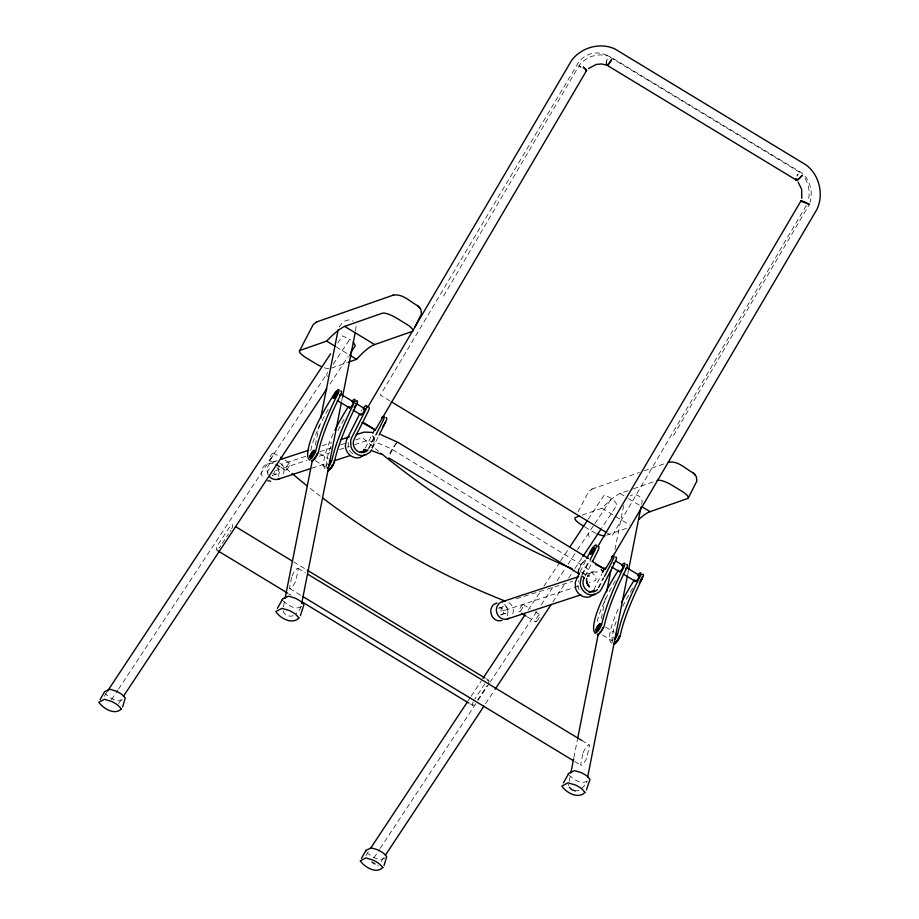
<?xml version="1.0" encoding="UTF-8"?>
<svg xmlns="http://www.w3.org/2000/svg" width="919" height="919" viewBox="0 0 919 919"><rect width="100%" height="100%" fill="white"/><g stroke="black" fill="none" stroke-linecap="round" stroke-linejoin="round"><path stroke-width="0.69" stroke-dasharray="4.59 3.45" d="M283.454 606.632L284.568 601.015M315.378 445.06L319.812 422.579M341.673 401.166L342.5 396.951M355.55 330.92L356.239 325.142M569.171 781.426L570.55 774.395M573.881 757.543L577.5 739.278M601.371 618.453L605.805 595.971M614.96 549.608L623.852 504.646M627.666 574.547L628.493 570.343M641.542 504.301C644.656 497.627 635.489 492.136 630.158 495.973M612.238 639.704L612.33 640.922L601.29 634.225M301.145 606.287L299.985 609.136L296.056 613.869M586.506 782.586L586.862 781.081M278.457 476.352L279.433 472.044L278.204 467.702M507.552 615.799L508.184 609.24L504.198 603.955M326.337 466.243L327.049 464.497A4.193 0.976 -58.8 0 1 327.555 463.555M365.302 448.07L372.126 434.549M367.795 449.586L375.251 434.836M369.151 448.277L375.986 434.767M372.275 448.564L378.479 436.284M580.015 571.917L586.219 559.637M581.888 574.662L588.723 561.153M582.623 574.593L589.458 561.072M585.127 576.11L591.331 563.818M593.777 589.906L601.853 573.938M598.143 587.735L603.105 577.902M598.878 587.666L603.84 577.833M797.141 175.862L798.117 173.978L797.106 175.839A9.018 2.079 -56.1 0 0 796.451 177.528M578.074 511.894L588.642 491.642L592.318 488.931M587.861 575.547L587.494 576.224A9.006 8.662 45.2 0 1 592.64 572.032L597.235 571.986L594.938 571.698A9.018 8.512 66 0 0 587.643 576.133M443.59 296.021L579.452 64.973A28.156 27.329 -73.1 0 1 610.308 56.748L801.793 172.933A28.156 27.329 -73.1 0 1 810.007 202.375M806.285 205.477L612.054 535.926L607.149 532.94M673.512 435.526L809.076 204.891M484.864 683.816L475.56 697.946A6.019 1.401 -58.8 0 0 474.709 699.233M106.684 692.386L104.306 696.338M337.732 343.005L342.477 335.826L350.782 340.03M111.498 699.715L117.816 690.169M118.608 688.974L327.738 372.563M333.264 364.2L349.048 340.329M222.226 543.439L228.532 533.882M118.7 703.46L122.652 697.475M329.967 383.993L348.163 356.48M368.301 851.787L365.923 855.738M467.989 701.025L470.367 697.441M471.16 696.246L481.441 680.692M528.126 610.09L540.004 592.146M543.956 586.161L559.786 562.233M560.579 561.038L568.482 549.068M588.263 519.166L604.093 495.226C609.044 496.616 615.213 499.867 616.902 505.105L601.865 527.839M477.558 700.037L486.243 686.907A6.031 1.413 -58.8 0 0 487.07 685.563M373.907 857.921L379.432 849.57M380.213 848.375L477.283 701.507M478.075 700.312L489.126 683.598M489.919 682.403L537.27 610.767M541.211 604.794L553.054 586.885M556.994 580.911L564.886 568.976M568.045 564.197L576.73 551.067M577.511 549.872L594.088 524.795M594.88 523.6L610.664 499.729M381.098 861.666L384.268 856.876M485.554 703.724L494.25 690.571M552.813 602.025L564.68 584.082M568.631 578.097L574.168 569.723M574.961 568.528L582.083 557.753M396.503 442.969L395.675 444.164A9.006 0.724 -61.2 0 0 389.541 455.353M339.295 327.003C341.811 322.087 347.773 317.71 353.149 321.19M581.773 788.663L585.702 783.93M396.698 443.084L395.641 444.141A9.018 1.781 -59.4 0 0 389.151 455.123M301.214 606.597C294.93 610.526 287.934 604.851 283.167 600.969M587.264 781.047C580.992 784.975 573.984 779.301 569.217 775.418M122.296 699.773C116.231 703.012 109.775 697.268 105.157 693.765M385.027 857.852C379.122 862.056 372.632 856.749 367.761 853.475M331.483 368.082L347.348 362.546M591.618 489.184L639.371 472.469M644.058 470.838L665.574 463.314M582.198 515.134L602.014 508.207A84.066 19.621 -58.8 0 1 620.061 493.48L632.134 489.253M633.467 488.782L657.613 480.35M606.896 535.18L626.724 528.253M276.217 474.055L272.231 475.422A3.607 3.377 71.1 0 0 274.505 471.056M499.35 607.93L503.348 606.563M502.532 610.653L504.324 610.032M501.314 614.868L505.312 613.501A3.607 3.377 71.1 0 0 506.656 607.528A3.607 3.377 71.1 0 0 501.016 609.079A3.607 3.377 71.1 0 0 505.312 613.501M273.081 461.924L277.17 460.58M322.155 445.807L331.69 442.671M305.694 456.329L281.352 464.325A774.556 713.362 67 0 0 290.898 472.527M319.984 451.631L331.391 447.886M340.593 444.865L346.268 443.004M355.733 439.891L362.5 437.674A787.56 725.355 67 0 0 378.639 451.332M275.528 470.597L306.877 460.304M319.146 456.272L330.047 452.699M339.593 449.563L349.128 446.427M354.585 444.635L366.153 440.867A28.156 7.386 27.5 0 1 393.079 449.977L584.047 566.345A28.156 7.386 27.5 0 1 595.397 580.567L589.343 582.589M312.046 468.093L327.038 463.165M584.174 574.8L592.721 571.997M504.841 610.342L572.996 587.953M574.352 587.505L578.442 586.161M516.34 598.751L572.801 581.267M587.241 576.799L589.964 575.96A787.56 725.355 67 0 1 581.026 572.388M293.287 615.741C288.934 617.35 282.811 614.489 282.903 609.435M579.004 790.535L575.363 790.937M273.092 463.624C264.638 460.672 257.412 472.377 264.04 478.558M377.537 865.147L378.329 865.342M799.714 172.301L608.229 56.116A23.124 22.447 -73.1 0 0 577.086 64.755L380.363 395.09L390.173 401.052M620.061 493.48L627.263 497.845M628.458 498.569L640.451 505.852M602.014 508.207L629.607 524.944M336.205 346.934L348.198 354.206M584.909 526.943L591.572 530.987A12.027 3.194 27.5 0 0 595.707 533.192M319.605 453.549L328.186 458.753M605.506 627.011L614.099 632.226M315.378 460.752L326.429 467.449M273.437 453.01L279.33 456.582M285.223 460.155L289.945 463.015M523.359 604.645L530.424 608.929M535.145 611.79L539.855 614.662M269.095 460.212L274.988 463.796M280.881 467.369L285.591 470.229M527.253 616.856L535.513 621.864M293.689 561.923L305.947 569.366M486.094 678.67L488.54 680.152M298.043 568.298L305.384 572.755M581.853 740.496L589.194 744.953M289.761 588.597L300.777 595.282M574.789 761.541L580.911 765.251M288.727 593.8L291.185 595.294M470.103 703.851L472.561 705.332A6.019 1.401 -58.8 0 0 475.916 702.518M589.952 560.636L590.71 561.222M472.561 705.332L472.4 704.907A6.019 1.401 -58.8 0 1 473.251 701.921M588.263 533.79L589.217 536.995M326.659 374.389L327.279 376.526M568.608 784.229L568.746 785.791M276.849 467.495A3.607 3.377 71.1 0 1 277.998 472.791A3.607 3.377 71.1 0 1 272.909 473.101M267.98 472.848A3.607 3.377 71.1 0 1 271.139 468.368M498.546 608.286A3.607 3.377 71.1 0 1 503.589 610.503A3.607 3.377 71.1 0 1 500.441 614.983M231.657 528.804A6.031 1.413 -58.8 0 0 232.415 524.749A6.031 1.413 -58.8 0 0 228.728 528.414L219.434 542.543A6.019 1.401 -58.8 0 0 216.264 549.493L216.424 549.93A6.019 1.401 -58.8 0 0 217.366 549.746M230.933 530.16A6.031 1.413 -58.8 0 1 230.106 531.504M220.64 545.829A6.019 1.401 -58.8 0 1 218.917 548.241M487.38 680.749A6.031 1.413 -58.8 0 1 488.357 682.932M805.17 178.539A24.71 20.563 87.8 0 1 808.249 200.56M320.26 496.168A774.556 713.362 67 0 1 309.266 487.587M268.314 475.008A9.018 8.432 71.8 0 1 275.275 461.637M279.548 462.877A9.018 8.432 71.8 0 1 283.006 475.157M579.188 589.722A9.018 8.317 66.3 0 1 578.786 580.808M612.318 642.415A6.536 1.528 -58.8 0 1 611.124 642.944L610.021 641.025A58.494 13.659 -58.8 0 1 619.096 607.229M612.95 637.97A4.193 0.976 -58.8 0 1 613.467 637.028M612.295 641.692A58.494 13.659 -58.8 0 1 616.821 619.831M622.714 606.414A58.494 13.659 -58.8 0 1 633.248 587.287M597.178 621.508A58.494 13.659 -58.8 0 1 615.81 579.969M578.706 570.63A9.018 2.539 -57.9 0 1 585.437 559.797L585.403 559.774A9.006 3.527 -55.8 0 0 578.189 571.974M508.862 602.623A9.018 8.432 71.8 0 1 512.32 614.891M372 447.346A9.018 8.328 76.8 0 0 373.103 436.525L371.816 434.63L373.103 436.525A9.006 7.949 86.9 0 1 371.77 447.381M352.689 453.63A9.018 8.317 66.3 0 1 349.059 441.419M361.11 411.252A7.214 1.689 -58.8 0 1 362.109 409.667M310.748 450.459A58.494 13.659 -58.8 0 1 328.497 408.898M326.176 466.186A58.494 13.659 -58.8 0 1 330.909 446.358M337.985 430.586A58.494 13.659 -58.8 0 1 344.499 418.604M333.195 433.757A58.494 13.659 -58.8 0 0 324.12 467.553L325.223 469.471A6.536 1.528 -58.8 0 0 326.417 468.954M606.058 63.549A9.018 2.125 -61.4 0 1 606.839 60.401L607.459 58.322L606.85 60.401A9.006 2.16 -68.6 0 0 606.448 63.744M328.784 368.703A12.027 3.194 27.5 0 1 324.407 367.761M291.61 577.362L289.657 587.448A6.008 1.401 -58.8 0 0 292.713 586.311A6.008 1.401 -58.8 0 0 296.263 578.798L298.158 569.447A6.008 1.401 -58.8 0 0 295.539 570.044A6.008 1.401 -58.8 0 0 291.61 577.362M582.749 754.017L580.797 764.103A6.008 1.401 -58.8 0 0 583.852 762.954A6.008 1.401 -58.8 0 0 587.413 755.452L589.309 746.102A6.008 1.401 -58.8 0 0 586.678 746.699A6.008 1.401 -58.8 0 0 582.749 754.017M579.165 65.858L581.003 67.294L579.165 65.858M520.257 611.124A4.204 0.988 -58.8 0 0 523.508 604.886A4.204 0.988 -58.8 0 0 519.786 608.723A4.204 0.988 -58.8 0 0 520.257 611.124M536.753 621.141A4.204 0.988 -58.8 0 0 540.004 614.903A4.204 0.988 -58.8 0 0 536.282 618.74A4.204 0.988 -58.8 0 0 536.753 621.141M286.843 469.506A4.204 0.988 -58.8 0 0 290.094 463.268A4.204 0.988 -58.8 0 0 286.372 467.105A4.204 0.988 -58.8 0 0 286.843 469.506M270.335 459.489A4.204 0.988 -58.8 0 0 273.586 453.251A4.204 0.988 -58.8 0 0 269.864 457.088A4.204 0.988 -58.8 0 0 270.335 459.489"/><path stroke-width="1.38" d="M122.629 706.952L125.306 697.969L122.376 694.856A12.694 3.906 26.8 0 0 116.437 691.26L109.843 689.227L104.582 691.697L100.091 699.681M384.039 865.56L386.715 856.588L383.786 853.464A12.694 3.906 26.8 0 0 377.847 849.868L371.253 847.846L365.992 850.305L361.5 858.289M801.736 198.297L801.667 189.406L798.048 181.905M300.398 615.523L303.925 604.909L301.11 601.75A11.798 3.63 26.8 0 0 295.16 598.154L288.417 596.19L282.73 598.843L277.366 608.458M586.448 789.972L589.987 779.358L587.161 776.199A11.798 3.63 26.8 0 0 581.222 772.603L574.478 770.639L568.781 773.293L563.427 782.908M285.12 598.2L312.322 460.511M320.651 418.363L338.135 329.852M301.696 603.473L341.397 402.568M342.5 396.951L355.274 332.322M570.837 772.994L573.605 758.945M577.775 737.865L598.315 633.903M606.643 591.756L610.802 570.676M587.689 776.865L627.39 575.96M628.768 568.93L640.98 507.116M802.161 201.479C796.601 197.93 818.622 208.831 805.01 202.513M581.382 577.052L580.142 582.968L580.67 586.046A12.027 11.097 66.3 0 0 594.8 594.627L599.705 591.618L601.382 589.182L615.029 562.152A7.214 1.689 -58.8 0 0 615.581 557.144M310.335 456.536L311.047 454.802M596.247 630.009L596.948 628.263M359.593 414.101L346.566 439.902L345.326 445.83L345.843 448.909A12.027 11.097 66.3 0 0 359.984 457.49L364.877 454.48M372.746 433.32L374.607 429.632M375.986 434.767L382.809 421.247A7.214 1.689 -58.8 0 0 381.672 417.628M379.099 435.055L385.314 422.763A7.214 1.689 -58.8 0 0 385.854 417.754M579.395 573.146L575.294 582.141L575.57 588.286A12.027 11.097 66.3 0 0 589.699 596.868L594.604 593.858M586.839 558.407L589.941 552.262A7.214 1.689 -58.8 0 1 595.592 545.013A7.214 1.689 -58.8 0 1 595.041 550.021L590.078 559.843M592.571 561.36L597.545 551.538A7.214 1.689 -58.8 0 0 598.637 546.449M602.473 572.709L604.955 567.793M604.461 576.604L612.536 560.636A7.214 1.689 -58.8 0 0 611.388 557.006M299.479 350.92L313.23 324.545L316.906 321.834M412.884 330.874L421.442 314.022L420.948 309.508L417.548 305.602M688.297 497.972L696.855 481.119L696.349 476.605L692.949 472.699M367.761 407.243L412.022 331.931M414.928 326.992L571.572 60.493C581.153 47.386 600.176 42.067 614.983 48.994L806.285 165.075C819.357 175.035 823.941 194.231 817.06 209.107L605.253 569.447L595.397 564.255M362.006 422.568L375.331 429.943L586.563 70.579M597.683 546.748L800.92 200.974M107.477 691.191L330.61 353.781M123.445 696.28L326.796 388.783M350.541 352.885L355.285 345.705L353.275 342.04M370.667 848.191L467.208 702.219M483.026 678.291L524.967 614.88M570.067 546.679L587.471 520.361M385.854 854.486L483.968 706.125M495.042 689.365L551.228 604.415M582.876 556.558L601.072 529.045M371.655 449.793L369.978 452.228L365.084 455.238A12.027 11.097 66.3 0 1 350.943 446.668L350.667 440.511L351.667 437.662L365.314 410.632A7.214 1.689 -58.8 0 0 366.601 405.67A7.214 1.689 -58.8 0 0 363.154 408.22M588.493 68.592L596.236 64.422L601.474 63.974L606.85 65.123L796.176 179.998M497.076 603.002C485.933 605.805 490.987 623.817 501.992 620.348M392.85 295.275C402.304 293.012 410.345 301.972 417.904 305.878M668.262 462.372C677.717 460.109 685.746 469.069 693.317 472.975M316.205 322.087L393.55 295.033M321.696 366.727A12.027 3.194 27.5 0 1 316.159 363.89L306.165 357.824A12.027 3.194 27.5 0 1 300.18 350.357L326.613 341.11A84.066 19.621 -58.8 0 1 344.648 326.383L382.201 313.253A12.027 3.194 27.5 0 1 396.204 317.905L406.198 323.97A12.027 3.194 27.5 0 1 412.194 331.449L374.642 344.579A66.283 15.474 -58.8 0 0 356.595 359.306L348.669 362.075M579.556 516.064L575.593 517.454A12.027 3.194 27.5 0 0 581.578 524.921L583.795 526.265M638.866 519.396A66.283 15.474 -58.8 0 1 650.055 511.676L687.596 498.546A12.027 3.194 27.5 0 0 681.611 491.068L671.617 485.002A12.027 3.194 27.5 0 0 657.613 480.35M281.26 459.236L308.52 450.287M341.236 439.535L349.415 436.847M356.227 434.618L364.131 432.114L372.046 432.401M277.975 479.281L310.691 468.541M333.861 460.924L350.208 455.56M359.754 452.424L365.211 450.632M502.394 601.658L578.729 576.592M507.288 619.015L580.888 594.846M589.068 592.158L594.513 590.366M312.931 459.27L313.23 459.224A4.193 0.976 -58.8 0 0 314.218 458.42M270.714 481.188L267.797 480.832M575.363 790.937L571.836 789.743L569.366 787.296M371.563 450.655L381.638 454.354M380.868 434.676L398.099 442.453L588.401 558.43M804.987 202.605L800.863 201.169L802.046 201.72M592.02 561.268L605.253 569.447M363.717 422.614L375.331 429.943M388.921 457.995L579.062 573.858L578.43 573.146A9.006 3.527 -55.8 0 1 578.189 571.974M375.055 864.009L371.954 862.125M344.648 326.383L374.642 344.579M641.657 506.576L650.055 511.676M326.613 341.11L335.01 346.199M349.404 354.941L356.595 359.306M340.983 394.32L353.252 401.764M355.745 403.28L364.59 408.645M615.42 560.831L623.151 565.53M626.884 567.793L639.153 575.237M337.33 400.535L349.599 407.979M353.206 410.161L360.937 414.86M611.767 567.046L619.509 571.744M623.231 574.007L635.5 581.451M280.513 457.294L282.868 458.73M276.159 464.509L279.698 466.657M521.36 613.283L526.082 616.144M236.091 526.978L292.46 561.187M307.164 570.102L484.864 677.923M307.831 574.237L581.853 740.496M303.224 596.764L573.571 760.794M217.654 550.676L287.509 593.054M302.213 601.979L468.874 703.104M391.23 401.695L606.023 532.262M581.945 575.926L584.461 577.948M694.523 474.055L695.396 475.043M419.11 306.957L419.983 307.945M586.713 578.373A9.006 8.662 45.2 0 0 586.954 582.956L589.458 586.896L587.965 585.07M578.465 573.169L578.878 573.743M601.233 569.481L602.657 571.572M613.341 643.966L613.616 644.46A6.536 1.528 -58.8 0 0 617.522 640.738A6.536 1.528 -58.8 0 0 620.543 634.19A115.518 26.961 -58.8 0 1 642.128 578.844L642.783 577.442A6.536 1.528 -58.8 0 0 641.933 574.766M596.132 630.859L596.638 631.181A4.193 0.976 -58.8 0 0 600.612 625.276L600.75 624.644A4.193 0.976 -58.8 0 0 597.465 627.321M597.339 634.259L597.626 634.753A6.536 1.528 -58.8 0 0 601.531 631.031A6.536 1.528 -58.8 0 0 604.553 624.495A115.518 26.961 -58.8 0 1 626.138 569.137L626.781 567.735A6.536 1.528 -58.8 0 0 626.632 564.599M311.438 460.787L311.725 461.281A6.536 1.528 -58.8 0 0 315.631 457.559A6.536 1.528 -58.8 0 0 318.64 451.022A115.518 26.961 -58.8 0 1 340.237 395.664L340.88 394.262A6.536 1.528 -58.8 0 0 340.731 391.138M365.647 850.73L365.842 851.431M568.379 773.741L568.539 774.464M282.328 599.291L282.478 600.015M310.208 457.122L310.737 457.708A4.193 0.976 -58.8 0 0 314.712 451.803L314.849 451.172A4.193 0.976 -58.8 0 0 313.345 451.39M505.519 601.21A774.556 713.362 67 0 1 322.466 497.857M307.084 485.841A774.556 713.362 67 0 1 291.966 473.434M572.123 568.712A787.56 725.355 67 0 1 380.822 453.113M613.754 562.715A3.607 0.839 -58.8 0 1 613.318 563.519M597.626 589.493A9.018 8.317 66.3 0 1 586.563 590.113A9.018 8.317 66.3 0 1 583.887 578.568M594.042 548.08A3.607 0.839 -58.8 0 1 593.077 551.791A3.607 0.839 -58.8 0 1 590.492 553.697M590.86 552.468A3.607 0.839 -58.8 0 1 591.216 551.699M591.664 550.883A3.607 0.839 -58.8 0 1 592.158 550.09M592.686 549.367A3.607 0.839 -58.8 0 1 593.192 548.769M638.027 575.972A3.607 0.839 -58.8 0 1 639.199 576.328A3.607 0.839 -58.8 0 1 636.626 580.716A3.607 0.839 -58.8 0 1 635.443 580.36M622.496 565.828A3.607 0.839 -58.8 0 1 622.163 568.884A3.607 0.839 -58.8 0 1 619.337 571.204M625.713 568.137A3.607 0.839 -58.8 0 1 625.46 568.815M637.671 575.133A6.536 1.528 -58.8 0 1 640.279 575.926L639.635 577.327A115.518 26.961 -58.8 0 0 618.039 632.674A6.536 1.528 -58.8 0 1 615.029 639.222M621.393 602.542A58.494 13.659 -58.8 0 1 634.455 579.889M616.224 633.765A4.193 0.976 -58.8 0 1 616.741 634.34L616.615 634.983A4.193 0.976 -58.8 0 1 614.202 639.383M619.107 636.499A4.193 0.976 -58.8 0 1 618.82 637.292M618.407 638.188A4.193 0.976 -58.8 0 1 617.315 640.049M616.706 640.899A4.193 0.976 -58.8 0 1 616.109 641.6M615.569 642.105A4.193 0.976 -58.8 0 1 615.133 642.392M641.462 578.522A3.607 0.839 -58.8 0 1 641.094 579.303M640.658 580.107A3.607 0.839 -58.8 0 1 640.152 580.9M618.453 570.182A58.494 13.659 -58.8 0 0 594.03 631.319L595.133 633.237A6.536 1.528 -58.8 0 0 599.027 629.515A6.536 1.528 -58.8 0 0 602.048 622.979A115.518 26.961 -58.8 0 1 623.645 567.62L624.288 566.219A6.536 1.528 -58.8 0 0 621.681 565.426M602.83 627.585A4.193 0.976 -58.8 0 1 602.416 628.481M601.899 629.423A4.193 0.976 -58.8 0 1 601.313 630.354M600.118 631.893A4.193 0.976 -58.8 0 1 599.579 632.398M619.751 636.166A4.193 0.976 -58.8 0 1 617.821 640.348A4.193 0.976 -58.8 0 1 615.316 642.749M641.876 577.098A3.607 0.839 -58.8 0 1 641.795 579.211A3.607 0.839 -58.8 0 1 639.164 582.979M509.31 618.142A9.018 8.432 71.8 0 1 496.708 612.571A9.018 8.432 71.8 0 1 504.588 601.382M279.996 478.408A9.018 8.432 71.8 0 1 269.715 476.881M587.965 585.07A9.018 8.512 66 0 1 586.655 580.601M578.465 573.169A9.018 2.539 -57.9 0 1 578.407 572.112M369.22 407.404A7.214 1.689 -58.8 0 1 367.818 412.149L354.16 439.179A9.018 8.317 66.3 0 0 356.848 450.735A9.018 8.317 66.3 0 0 367.899 450.103M363.476 409.38A3.607 0.839 -58.8 0 1 364.648 409.736A3.607 0.839 -58.8 0 1 362.063 414.124A3.607 0.839 -58.8 0 1 360.891 413.768M364.062 450.517A9.018 8.317 66.3 0 1 362.798 452.355M339.8 394.665A3.607 0.839 -58.8 0 1 339.559 395.354M352.586 402.051A3.607 0.839 -58.8 0 1 353.149 403.292A3.607 0.839 -58.8 0 1 350.553 407.416A3.607 0.839 -58.8 0 1 349.542 406.887M355.55 405.049A3.607 0.839 -58.8 0 1 355.193 405.83M354.757 406.635A3.607 0.839 -58.8 0 1 354.252 407.439M317.204 453.32A4.193 0.976 -58.8 0 1 314.803 457.719M311.564 453.848A4.193 0.976 -58.8 0 1 312.759 452.091M334.596 394.917A3.607 0.839 -58.8 0 1 337.434 392.459A3.607 0.839 -58.8 0 1 334.562 397.709A3.607 0.839 -58.8 0 1 334.148 395.721M332.506 464.715A4.193 0.976 -58.8 0 1 331.403 466.588M330.794 467.426A4.193 0.976 -58.8 0 1 329.668 468.633M327.715 470.987A6.536 1.528 -58.8 0 0 331.621 467.266A6.536 1.528 -58.8 0 0 334.642 460.729A115.518 26.961 -58.8 0 1 356.227 405.371L356.882 403.969A6.536 1.528 -58.8 0 0 356.032 401.293M351.77 401.66A6.536 1.528 -58.8 0 1 354.378 402.453L353.735 403.855A115.518 26.961 -58.8 0 0 332.138 459.213A6.536 1.528 -58.8 0 1 329.117 465.749M334.895 430.253A58.494 13.659 -58.8 0 1 348.542 406.416M328.175 467.059A6.536 1.528 -58.8 0 1 327.256 468.15M329.347 461.097A4.193 0.976 -58.8 0 1 330.84 460.878L330.702 461.51A4.193 0.976 -58.8 0 1 328.91 465.071M333.838 462.694A4.193 0.976 -58.8 0 1 331.908 466.875A4.193 0.976 -58.8 0 1 329.404 469.276M385.141 422.177A3.607 0.839 -58.8 0 1 384.533 423.625M384.096 424.44A3.607 0.839 -58.8 0 1 383.591 425.233M383.062 425.957A3.607 0.839 -58.8 0 1 382.557 426.565M604.966 535.777A12.027 3.194 27.5 0 1 597.109 533.824M796.107 178.86A9.018 2.079 -56.1 0 0 800.736 176.953L802.298 175.322L800.736 176.953A9.006 1.987 -48.9 0 1 795.762 178.608M606.529 64.927A9.018 2.125 -61.4 0 0 610.446 61.493L611.663 59.632L610.48 61.516A9.006 2.16 -68.6 0 1 606.62 64.732M586.104 70.763A9.006 0.862 39.8 0 0 584.576 68.42L583.186 67.076L584.599 68.374A9.018 0.62 33 0 1 586.736 70.281M121.411 708.871C114.76 715.706 103.307 708.538 98.804 702.231L104.479 699.29L111.704 701.507A13.911 4.273 26.8 0 1 118.206 705.459L121.411 708.871M382.821 867.479C376.17 874.314 364.717 867.145 360.214 860.839L365.888 857.898L373.114 860.127A13.911 4.273 26.8 0 1 379.627 864.067L382.821 867.479M298.962 617.947C292.208 625.046 280.169 618.326 275.803 611.549L281.972 608.389L289.359 610.538A12.923 3.975 26.8 0 1 295.872 614.489L298.962 617.947M585.012 792.396C578.258 799.496 566.219 792.775 561.865 785.998L568.022 782.839L575.42 784.987A12.923 3.975 26.8 0 1 581.922 788.939L585.012 792.396M309.841 456.226L309.726 457.088A4.067 0.953 -58.8 0 0 310.679 457.111A4.193 0.976 -58.8 0 0 313.804 452.585A4.193 0.976 -58.8 0 0 313.689 450.356A4.193 0.976 -58.8 0 0 310.553 454.491L309.841 456.226M595.742 629.699L595.627 630.56A4.067 0.953 -58.8 0 0 596.58 630.583A4.193 0.976 -58.8 0 0 599.705 626.057A4.193 0.976 -58.8 0 0 599.59 623.829A4.193 0.976 -58.8 0 0 596.454 627.964L595.742 629.699M338.387 392.746L337.732 394.148A115.518 26.961 -58.8 0 0 316.147 449.506A6.536 1.528 -58.8 0 1 313.126 456.042A6.536 1.528 -58.8 0 1 309.221 459.764L308.129 457.857A58.494 13.659 -58.8 0 1 334.826 393.275A6.536 1.528 -58.8 0 1 338.514 389.53A6.536 1.528 -58.8 0 1 338.387 392.746M364.05 449.54L366.118 449.896L363.958 449.552M591.285 553.215A3.607 0.839 -58.8 0 0 593.973 547.908A3.607 0.839 -58.8 0 0 590.722 551.4A3.607 0.839 -58.8 0 0 591.285 553.215M334.229 397.238A3.607 0.839 -58.8 0 0 336.905 391.931A3.607 0.839 -58.8 0 0 333.654 395.423A3.607 0.839 -58.8 0 0 334.229 397.238"/></g></svg>
